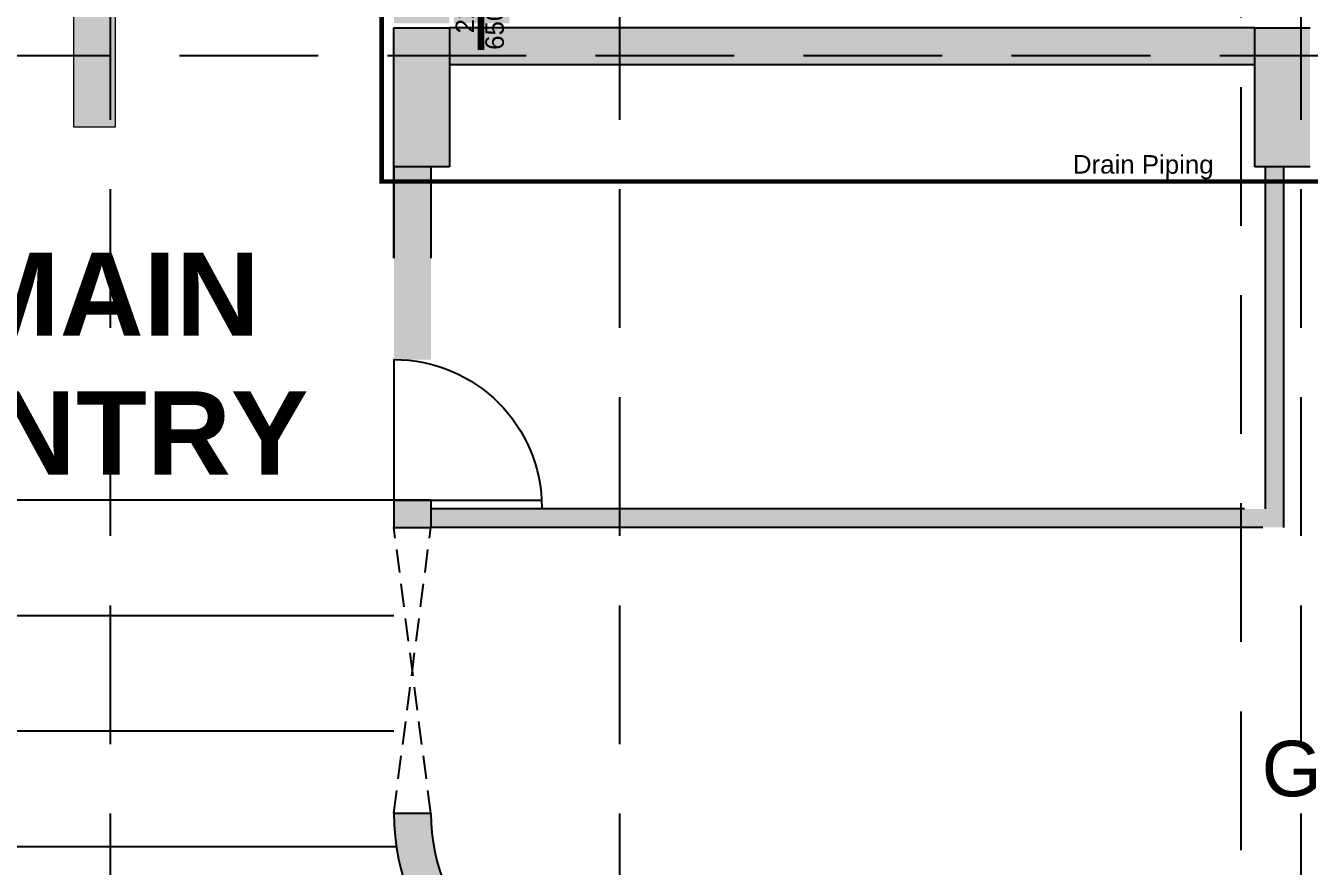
# Model space of a CAD drawing. Extents: x 11598203 to 11995143, y -3849975 to -3698974.
# Drawn here: x 11933928 to 11940870, y -3813728 to -3809184 of the extents above; entities that cross this region are included whole.
import ezdxf

# ---------------------------------------------------------------- set-up
doc = ezdxf.new("R2010")
doc.units = 0
doc.header["$MEASUREMENT"] = 0
doc.linetypes.add('HIDDEN', pattern=[0.375, 0.25, -0.125])
doc.layers.get('0').update_dxf_attribs({"linetype": 'CONTINUOUS'})
for name, color, linetype in [('GRID LINES', 9, 'CONTINUOUS'), ('HATCH', 7, 'CONTINUOUS'), ('SECTION', 8, 'CONTINUOUS')]:
    doc.layers.add(name, color=color, linetype=linetype)
doc.layers.add('HTL-AC UNIT', color=5, linetype='CONTINUOUS', lineweight=25)
doc.layers.add('MEP_HVAC_TEXT', color=7, linetype='CONTINUOUS', lineweight=0)
doc.styles.add('DT', font='romans.shx')
doc.styles.get("Standard").update_dxf_attribs({"font": 'arial.ttf'})
doc.dimstyles.get("Standard").update_dxf_attribs({"dimscale": 0.7, "dimtxt": 300, "dimasz": 150, "dimexe": 200, "dimexo": 200, "dimgap": 0.25, "dimtad": 3, "dimlfac": 0.001, "dimzin": 0, "dimdsep": 46, "dimtxsty": 'Standard', "dimblk": 'ARCHTICK', "dimcen": 0.09, "dimdle": 200, "dimclrd": 256, "dimclre": 256, "dimclrt": 6, "dimadec": 0, "dimazin": 0, "dimtfac": 1, "dimtofl": 0, "dimtmove": 0, "dimatfit": 3, "dimfxl": 1, "dimtolj": 1, "dimtzin": 0, "dimarcsym": 0})

# ---------------------------------------------------------------- blocks, each defined once
blk = doc.blocks.new('8TH FLOOR')
at = {"lineweight": 0, "ltscale": 500}
blk.add_hatch(color=8, dxfattribs=at).paths.add_polyline_path([(-42515.7479118146, 413.8588872677647), (-42188.7479118146, 284.8588872677647), (-42629.24791181274, 980.3852030560374), (-43069.74791181274, 284.8588872663677), (-42742.74791181274, 413.8588872654364), (-42742.74791181274, -559.1411127331667), (-42515.74791181274, -559.1411127331667)])
at = {"ltscale": 500}
for points in [[(-36354.99999994971, -24.99999999953434), (-40709.99999964423, -25), (-40709.99999964423, -225.0000000004657), (-36354.99999994971, -225.0000000004657)], [(-40809.99999994598, -775.0008696322329), (-41009.99999964423, -775.0008696322329), (-41009.99999964423, -1817.038134102244), (-40809.99999994412, -1817.038134101778)], [(-40808.67021326348, -2624.999999999069), (-40808.67021326348, -2724.999999999069), (-36198.99948896468, -2724.999999999069), (-36198.99948896468, -775.0008696322329), (-36298.99948896468, -775.0008696322329), (-36298.99948896468, -2624.999999999069)], [(-41009.99999964982, -2724.999999951571), (-40808.67021326348, -2724.999999951571), (-40808.67021326348, -2577.036402665079), (-41009.99999964982, -2577.036402665079)], [(-39509.99999964796, -5299.999999993015), (-39779.99999964423, -5299.999999993015, -0.4142135623776577), (-40809.99999964423, -4269.999999993946), (-41009.99999964423, -4269.999999993946, 0.4142135623730811), (-39779.99999964796, -5499.999999992084), (-39509.99999964796, -5499.999999993481)]]:
    blk.add_hatch(color=8, dxfattribs=at).paths.add_polyline_path(points)
at = {"layer": 'HATCH', "ltscale": 500}
h = blk.add_hatch(color=32, dxfattribs=at)
h.dxf.hatch_style = 1
h.paths.add_polyline_path([(-44309.99999993667, 10129.99999998417), (-44009.99999964237, 10129.99999998417), (-44009.99999964237, 9229.999999986961), (-44309.99999993667, 9229.999999986961)])
h.paths.add_polyline_path([(-6929.999999688938, 6229.99999998929), (-6629.999999688938, 6229.99999998929), (-6629.999999688938, 5251.73913045926), (-6929.999999688938, 5251.73913045926)])
h.paths.add_polyline_path([(-899.9999996982515, 6264.99999998929), (1.862645149230957e-09, 6264.99999998929), (1.862645149230957e-09, 5964.999999990221), (-899.9999996982515, 5964.999999990221)])
h.paths.add_polyline_path([(-31623.74347890913, -10479.99999998743), (-31023.74347890913, -10479.99999998743), (-31023.74347890913, -10779.9999999865), (-31623.74347890913, -10779.9999999865)])
h.paths.add_polyline_path([(-36804.99999965169, -13009.9999999837), (-36054.99999964982, -13009.9999999837), (-36054.99999964982, -13309.99999998324), (-36804.99999965169, -13309.99999998324)])
h.paths.add_polyline_path([(-26484.99999966472, 199.9999999990687), (-26184.99999996461, 199.9999999990687), (-26184.99999996461, -700.0008696326986), (-26484.99999966472, -700.0008696326986)])
h.paths.add_polyline_path([(-36354.99999994971, -17734.99913034542), (-36054.99999964982, -17734.99913034542), (-36054.99999964982, -18484.99999997485), (-36354.99999994971, -18484.99999997485)])
h.paths.add_polyline_path([(-4099.999999992549, 199.9999999995343), (-3499.999999992549, 200), (-3499.999999992549, -100), (-4099.999999992549, -100.0000000004657)])
h.paths.add_polyline_path([(-47739.99999963492, 18319.99999997579), (-46989.99999963678, 18319.99999997579), (-46989.99999963678, 18019.99999997439), (-47739.99999963492, 18019.99999997439)])
h.paths.add_polyline_path([(-47739.99999963492, 14789.99999997998), (-46839.99999963678, 14789.99999997998), (-46839.99999963678, 14489.99999997905), (-47739.99999963492, 14489.99999997905)])
h.paths.add_polyline_path([(-10758.26086936891, 299.9999999981374), (-9929.999999687076, 299.9999999981374), (-9929.999999687076, -9.313225746154785e-10), (-10758.26086936891, -9.313225746154785e-10)])
h.paths.add_polyline_path([(-36804.99999965169, -7679.999999991152), (-36054.99999964982, -7679.999999991152), (-36054.99999964982, -7979.999999990687), (-36804.99999965169, -7979.999999990687)])
h.paths.add_polyline_path([(-34514.99999965541, 900.0008696289733), (-34214.99999965355, 900.0008696289733), (-34214.99999965355, -9.313225746154785e-10), (-34514.99999965541, -9.313225746154785e-10)])
h.paths.add_polyline_path([(-40684.99999994412, 750.0008696299046), (-40384.99999964423, 750.0008696299046), (-40384.99999964423, -9.313225746154785e-10), (-40684.99999994412, -9.313225746154785e-10)])
h.paths.add_polyline_path([(-41009.99999964423, -25.00000000093132), (-40709.9999996461, -25.00000000093132), (-40709.9999996461, -775.0008696322329), (-41009.99999964423, -775.0008696322329)])
h.paths.add_polyline_path([(-47739.99999963492, 29189.99999996088), (-46989.99999963678, 29189.99999996088), (-46989.99999963678, 28889.99999995949), (-47739.99999963492, 28889.99999995949)])
h.paths.add_polyline_path([(-899.9999997001141, 29189.99999995902), (0, 29189.99999995902), (0, 28889.99999996042), (-899.9999997001141, 28889.99999996042)])
h.paths.add_polyline_path([(-47839.99999963678, 10129.99999998417), (-47539.99999993294, 10129.99999998417), (-47539.99999993294, 9229.99999998603), (-47839.99999963678, 9229.99999998603)])
h.paths.add_polyline_path([(-41009.99999964423, 750.0008696299046), (-40709.9999996461, 750.0008696299046), (-40709.9999996461, -9.313225746154785e-10), (-41009.99999964423, -9.313225746154785e-10)])
h.paths.add_polyline_path([(-999.9999999944121, 42919.99999993807), (-699.9999996963888, 42919.99999993807), (-699.9999996963888, 43898.26086947182), (-999.9999999944121, 43898.26086947182)])
h.paths.add_polyline_path([(-47739.99999963492, 21919.9999999702), (-46989.99999963678, 21919.9999999702), (-46989.99999963678, 21619.99999996973), (-47739.99999963492, 21619.99999996973)])
h.paths.add_polyline_path([(-19284.99999967404, 199.9999999990687), (-18984.9999996759, 199.9999999990687), (-18984.9999996759, -700.0008696326986), (-19284.99999967404, -700.0008696326986)])
h.paths.add_polyline_path([(-899.9999996982515, 49149.99999993155), (1.862645149230957e-09, 49149.99999993155), (1.862645149230957e-09, 48849.99999993294), (-899.9999996982515, 48849.99999993294)])
h.paths.add_polyline_path([(-899.9999997001141, 32789.9999999539), (0, 32789.9999999539), (0, 32489.9999999539), (-899.9999997001141, 32489.9999999539)])
h.paths.add_polyline_path([(-47739.99999963492, 25519.99999996601), (-46989.99999963678, 25519.99999996601), (-46989.99999963678, 25219.99999996461), (-47739.99999963492, 25219.99999996461)])
h.paths.add_polyline_path([(-15684.99999997579, 6229.999999991152), (-15384.99999967776, 6229.999999991152), (-15384.99999967776, 5329.999130359385), (-15684.99999997579, 5329.999130359385)])
h.paths.add_polyline_path([(-899.9999996982515, 25519.99999996414), (1.862645149230957e-09, 25519.99999996414), (1.862645149230957e-09, 25219.99999996461), (-899.9999996982515, 25219.99999996461)])
h.paths.add_polyline_path([(-39509.99999964796, -13009.9999999837), (-38759.99999964796, -13009.9999999837), (-38759.99999964796, -13309.99999998324), (-39509.99999964796, -13309.99999998324)])
h.paths.add_polyline_path([(-42694.99999964237, 39919.99999994319), (-42394.99999994226, 39919.99999994319), (-42394.99999994226, 39319.99913031235), (-42694.99999964237, 39319.99913031235)])
h.paths.add_polyline_path([(-47739.99999959394, 39919.99999994319), (-46839.99999963678, 39919.99999994319), (-46839.99999963678, 39619.99999994365), (-47739.99999959394, 39619.99999994365)])
h.paths.add_polyline_path([(-899.9999996963888, 39919.99999994319), (-99.99999999813735, 39919.99999994319), (-99.99999999813735, 39619.99999994319), (-899.9999996963888, 39619.99999994319)])
h.paths.add_polyline_path([(-4099.999999992549, 11189.99999998277), (-3401.09994309023, 11189.99999998277), (-3401.09994309023, 10889.99999998463), (-4099.999999992549, 10889.99999998463)])
h.paths.add_polyline_path([(-31623.74347890913, -7729.999999990687), (-31023.74347890913, -7729.999999990687), (-31023.74347890913, -8029.999999990221), (-31623.74347890913, -8029.999999990221)])
h.paths.add_polyline_path([(-44759.99999963865, -18184.99999997532), (-44009.99999964237, -18184.99999997532), (-44009.99999964237, -18484.99999997485), (-44759.99999963865, -18484.99999997485)])
h.paths.add_polyline_path([(-6929.999999690801, 299.9999999981374), (-6101.739130310714, 299.9999999981374), (-6101.739130310714, -9.313225746154785e-10), (-6929.999999690801, -9.313225746154785e-10)])
h.paths.add_polyline_path([(-899.9999996982515, 18319.99999997392), (1.862645149230957e-09, 18319.99999997392), (1.862645149230957e-09, 18019.99999997439), (-899.9999996982515, 18019.99999997439)])
h.paths.add_polyline_path([(-48040.00086926669, -18184.99999997532), (-47289.99999993481, -18184.99999997532), (-47289.99999993481, -18484.99999997485), (-48040.00086926669, -18484.99999997485)])
h.paths.add_polyline_path([(-42694.99999964237, 43520.00086956983), (-42394.99999994226, 43520.00086956983), (-42394.99999994226, 42919.99999993946), (-42694.99999964237, 42919.99999993946)])
h.paths.add_polyline_path([(-39509.99999964796, -10529.99999998696), (-38759.99999964796, -10529.99999998696), (-38759.99999964796, -10829.9999999865), (-39509.99999964796, -10829.9999999865)])
h.paths.add_polyline_path([(-42369.99999934621, 43520.00086956983), (-42069.99999964237, 43520.00086956983), (-42069.99999964237, 42919.99999993946), (-42369.99999934621, 42919.99999993946)])
h.paths.add_polyline_path([(-39509.99999964796, -7679.999999991152), (-38759.99999964796, -7679.999999991152), (-38759.99999964796, -7979.999999990687), (-39509.99999964796, -7979.999999990687)])
h.paths.add_polyline_path([(-46359.99999963865, 43820.00086941989), (-46059.99999993853, 43820.00086941989), (-46059.99999993853, 42919.99999993807), (-46359.99999963865, 42919.99999993807)])
h.paths.add_polyline_path([(-899.9999997038394, 299.9999999981374), (0, 299.9999999981374), (0, -4.656612873077393e-10), (-899.9999997038394, -4.656612873077393e-10)])
h.paths.add_polyline_path([(-28249.9999999553, 51450.00086941058), (-27950.00000025518, 51450.00086941058), (-27950.00000025518, 50549.99999992875), (-28249.9999999553, 50549.99999992875)])
h.paths.add_polyline_path([(-22219.99999996834, 51450.00086941198), (-21920.00000026822, 51450.00086941198), (-21920.00000026822, 50549.99999993015), (-22219.99999996834, 50549.99999993015)])
h.paths.add_polyline_path([(-44309.99999993667, 750.0008696299046), (-44009.99999964237, 750.0008696299046), (-44009.99999964237, -9.313225746154785e-10), (-44309.99999993667, -9.313225746154785e-10)])
h.paths.add_polyline_path([(-42369.99999934621, 39919.99999994319), (-42069.99999964237, 39919.99999994319), (-42069.99999964237, 39319.99913031235), (-42369.99999934621, 39319.99913031235)])
h.paths.add_polyline_path([(-31549.99999965541, 51450.00086941151), (-31249.9999999553, 51450.00086941151), (-31249.9999999553, 50549.99999992969), (-31549.99999965541, 50549.99999992969)])
h.paths.add_polyline_path([(-46359.99999963865, 49700.00086941384), (-46059.99999993481, 49700.00086941384), (-46059.99999993481, 48949.99999993155), (-46359.99999963865, 48949.99999993155)])
h.paths.add_polyline_path([(-42694.99999964237, 36319.99999994878), (-42394.99999994226, 36319.99999994878), (-42394.99999994226, 35719.99913031748), (-42694.99999964237, 35719.99913031748)])
h.paths.add_polyline_path([(-42369.99999934621, 35719.99913031748), (-42069.99999964237, 35719.99913031748), (-42069.99999964237, 36319.99999994785), (-42369.99999934621, 36319.99999994785)])
h.paths.add_polyline_path([(-44309.99999993667, 15239.99999997811), (-44009.99999964237, 15239.99999997811), (-44009.99999964237, 14489.99999997998), (-44309.99999993667, 14489.99999997998)])
h.paths.add_polyline_path([(-42694.99999964237, 49700.00086941384), (-42394.99999993853, 49700.00086941384), (-42394.99999993853, 48949.99999993155), (-42694.99999964237, 48949.99999993155)])
h.paths.add_polyline_path([(-44760.00086956844, -25.00000000093132), (-44009.99999964237, -25.00000000093132), (-44009.99999964237, -325.0000000004657), (-44760.00086956844, -325.0000000004657)])
h.paths.add_polyline_path([(-15684.99999997765, 199.9999999990687), (-15384.99999967963, 199.9999999990687), (-15384.99999967963, -700.0008696326986), (-15684.99999997765, -700.0008696326986)])
h.paths.add_polyline_path([(-39509.99999964796, -5199.999999994412), (-38759.99999964796, -5199.999999994412), (-38759.99999964796, -5499.999999993946), (-39509.99999964796, -5499.999999993946)])
h.paths.add_polyline_path([(-44309.99999993667, 6229.999999989755), (-44009.99999964237, 6229.999999989755), (-44009.99999964237, 5479.999130359851), (-44309.99999993667, 5479.999130359851)])
h.paths.add_polyline_path([(-36354.99999994971, -25.00000000093132), (-36054.99999964982, -25.00000000093132), (-36054.99999964982, -775.0008696322329), (-36354.99999994971, -775.0008696322329)])
h.paths.add_polyline_path([(-22884.99999967031, 199.9999999990687), (-22584.99999967031, 199.9999999990687), (-22584.99999967031, -700.0008696326986), (-22884.99999967031, -700.0008696326986)])
h.paths.add_polyline_path([(-899.9999997001141, 36319.99999994785), (1.862645149230957e-09, 36319.99999994785), (1.862645149230957e-09, 36019.99999994831), (-899.9999997001141, 36019.99999994831)])
h.paths.add_polyline_path([(-47739.99999963492, 32789.99999995483), (-46989.99999963678, 32789.99999995483), (-46989.99999963678, 32489.99999995437), (-47739.99999963492, 32489.99999995437)])
h.paths.add_polyline_path([(-6929.999999690801, -25.00000000093132), (-6329.999130060896, -25.00000000093132), (-6329.999130060896, -325.0000000004657), (-6929.999999690801, -325.0000000004657)])
h.paths.add_polyline_path([(-41009.99999964423, -17734.99913034542), (-40709.9999996461, -17734.99913034542), (-40709.9999996461, -18484.99999997485), (-41009.99999964423, -18484.99999997485)])
h.paths.add_polyline_path([(-36804.99999965169, -5199.999999994412), (-36054.99999964982, -5199.999999994412), (-36054.99999964982, -5499.999999993015), (-36804.99999965169, -5499.999999993015)])
h.paths.add_polyline_path([(-48015.00043445081, -25.00000000093132), (-47264.99956511892, -25.00000000093132), (-47264.99956511892, -325.0000000004657), (-48015.00043445081, -325.0000000004657)])
h.paths.add_polyline_path([(-10530.000869615, -25.00000000093132), (-9929.999999687076, -25.00000000093132), (-9929.999999687076, -325.0000000004657), (-10530.000869615, -325.0000000004657)])
h.paths.add_polyline_path([(-46839.99999963678, 36319.99999994878), (-47739.99999929406, 36319.99999994878), (-47739.99999929406, 36019.99999994971), (-46839.99999963678, 36019.99999994971)])
h.paths.add_polyline_path([(-34514.99999965541, 6229.999999991152), (-34214.99999965169, 6229.999999991152), (-34214.99999965169, 5329.999130359851), (-34514.99999965541, 5329.999130359851)])
h.paths.add_polyline_path([(-30084.999999661, 199.9999999990687), (-29784.99999965914, 199.9999999990687), (-29784.99999965914, -700.0008696326986), (-30084.999999661, -700.0008696326986)])
h.paths.add_polyline_path([(-36804.99999965169, -10529.99999998696), (-36054.99999964982, -10529.99999998696), (-36054.99999964982, -10829.9999999865), (-36804.99999965169, -10829.9999999865)])
h.paths.add_polyline_path([(-10229.99999998137, 6229.99999998929), (-9929.999999685213, 6229.99999998929), (-9929.999999685213, 5329.999130359385), (-10229.99999998137, 5329.999130359385)])
h.paths.add_polyline_path([(-899.9999997001141, 14789.99999997811), (0, 14789.99999997811), (0, 14489.99999997905), (-899.9999997001141, 14489.99999997905)])
h.paths.add_polyline_path([(-899.9999996982515, 9529.999999985565), (78.26086968556046, 9529.999999985565), (78.26086968556046, 9229.99999998603), (-899.9999996982515, 9229.99999998603)])
h.paths.add_polyline_path([(-39939.99999964423, 49850.00086956192), (-39639.99999964796, 49850.00086956192), (-39639.99999964796, 48949.99999993155), (-39939.99999964423, 48949.99999993155)])
edge = h.paths.add_edge_path()
edge.add_line((-19434.99999996834, 49850.00086941803), (-19434.99999996834, 48949.99999993201))
edge.add_line((-6929.999999690801, 9229.99999998603), (-5951.739130010828, 9229.99999998603))
edge.add_line((-41009.99999964423, 15239.99999997811), (-41009.99999964423, 14489.99999997905))
edge.add_line((-19134.99999967404, 42919.99999993946), (-19134.99999967217, 43820.00086941989))
edge.add_line((-40709.9999996461, 5479.999130359851), (-40709.9999996461, 6229.999999989755))
edge.add_line((-40684.99999994412, 6229.999999989755), (-40684.99999994412, 5479.999130359851))
h.paths.add_polyline_path([(-22219.99999967217, 9529.999999986496), (-21319.99913033843, 9529.999999986496), (-21319.99913033843, 9229.99999998603), (-22219.99999967217, 9229.99999998603)])
h.paths.add_polyline_path([(-37579.99999994598, 10129.99999998417), (-37279.99999964982, 10129.99999998417), (-37279.99999964982, 9230.000000179745), (-37579.99999994598, 9230.000000179745)])
h.paths.add_polyline_path([(-40684.99999994412, 9979.999999985565), (-40384.99999964423, 9979.999999985565), (-40384.99999964423, 9229.99999998603), (-40684.99999994412, 9229.99999998603)])
h.paths.add_polyline_path([(-40684.99999994412, 6229.999999989755), (-40384.99999964423, 6229.999999989755), (-40384.99999964423, 5479.999130359851), (-40684.99999994412, 5479.999130359851)])
h.paths.add_polyline_path([(-32228.26086933725, 9529.999999985565), (-31249.99999995343, 9529.999999985565), (-31249.99999995343, 9229.99999998603), (-32228.26086933725, 9229.99999998603)])
h.paths.add_polyline_path([(-30424.13043435104, 6229.999999990687), (-29445.86956496723, 6229.999999990687), (-29445.86956496723, 5929.999999990221), (-30424.13043435104, 5929.999999990221)])
h.paths.add_polyline_path([(-16860.00086900964, 9529.999999985565), (-15959.9999996759, 9529.999999985565), (-15959.9999996759, 9229.99999998603), (-16860.00086900964, 9229.99999998603)])
h.paths.add_polyline_path([(-28249.99999995902, 9529.999999986496), (-27271.73913027905, 9529.999999986496), (-27271.73913027905, 9229.99999998603), (-28249.99999995902, 9229.99999998603)])
h.paths.add_polyline_path([(-10830.00086931512, 9529.999999985565), (-9929.999999685213, 9529.999999985565), (-9929.999999685213, 9229.99999998603), (-10830.00086931512, 9229.99999998603)])
h.paths.add_polyline_path([(-41009.99999964423, 9979.999999985565), (-40709.9999996461, 9979.999999985565), (-40709.9999996461, 9229.99999998603), (-41009.99999964423, 9229.99999998603)])
h.paths.add_polyline_path([(-41009.99999964423, 6229.999999989755), (-40709.9999996461, 6229.999999989755), (-40709.9999996461, 5479.999130359851), (-41009.99999964423, 5479.999130359851)])
h.paths.add_polyline_path([(-16860.00086900964, 36319.99999994785), (-15959.9999996759, 36319.99999994785), (-15959.9999996759, 36019.99999994878), (-16860.00086900964, 36019.99999994878)], flags=16)
h.paths.add_polyline_path([(-22219.99999967217, 43520.00086956937), (-21919.99999967031, 43520.00086956937), (-21919.99999967031, 42919.9999999404), (-22219.99999967217, 42919.9999999404)], flags=16)
h.paths.add_polyline_path([(-22219.99999967217, 29189.99999995902), (-21319.99913033657, 29189.99999995902), (-21319.99913033657, 28889.99999995949), (-22219.99999967217, 28889.99999995949)], flags=16)
h.paths.add_polyline_path([(-25449.99999966286, 45379.9999999362), (-24849.99913003296, 45379.9999999362), (-24849.99913003296, 45079.99999993667), (-25449.99999966286, 45079.99999993667)], flags=16)
h.paths.add_polyline_path([(-25449.999999661, 43219.99999993946), (-24849.99913003296, 43219.99999993946), (-24849.99913003296, 42919.99999993993), (-25449.999999661, 42919.99999993993)], flags=16)
h.paths.add_polyline_path([(-16860.00086901151, 14789.99999997811), (-15959.9999996759, 14789.99999997811), (-15959.9999996759, 14489.99999997998), (-16860.00086901151, 14489.99999997998)], flags=16)
h.paths.add_polyline_path([(-41009.99999964423, 15239.99999997811), (-40709.9999996461, 15239.99999997811), (-40709.9999996461, 14489.99999997905), (-41009.99999964423, 14489.99999997905)], flags=16)
h.paths.add_polyline_path([(-31249.99999994598, 25219.99999994226), (-32150.00086928345, 25219.99999994226), (-32150.00086928345, 25519.99999996321), (-31249.99999994598, 25519.99999996321)], flags=16)
h.paths.add_polyline_path([(-38180.00086927973, 18319.99999997392), (-37279.99999965169, 18319.99999997392), (-37279.99999965169, 18019.99999997439), (-38180.00086927973, 18019.99999997439)], flags=16)
h.paths.add_polyline_path([(-31549.99999965355, 15089.99999997765), (-31249.99999995716, 15089.99999997765), (-31249.99999995716, 14189.99999997951), (-31549.99999965355, 14189.99999997951)], flags=16)
h.paths.add_polyline_path([(-38180.00086927973, 14789.99999997811), (-37279.99999965169, 14789.99999997811), (-37279.99999965169, 14489.99999997905), (-38180.00086927973, 14489.99999997905)], flags=16)
h.paths.add_polyline_path([(-22219.99999967217, 18319.99999997392), (-21319.99913033843, 18319.99999997392), (-21319.99913033843, 18019.99999997439), (-22219.99999967217, 18019.99999997439)], flags=16)
h.paths.add_polyline_path([(-40684.99999994412, 15239.99999997811), (-40384.99999964423, 15239.99999997811), (-40384.99999964423, 14489.99999997905), (-40684.99999994412, 14489.99999997905)], flags=16)
h.paths.add_polyline_path([(-38180.00086927973, 21919.99999996927), (-37279.99999965169, 21919.99999996927), (-37279.99999965169, 21619.99999996973), (-38180.00086927973, 21619.99999996973)], flags=16)
h.paths.add_polyline_path([(-16860.00086900778, 32789.9999999539), (-15959.9999996759, 32789.9999999539), (-15959.9999996759, 32489.99999995437), (-16860.00086900778, 32489.99999995437)], flags=16)
h.paths.add_polyline_path([(-16860.00086900964, 21919.99999996927), (-15959.9999996759, 21919.99999996927), (-15959.9999996759, 21619.99999996973), (-16860.00086900964, 21619.99999996973)], flags=16)
h.paths.add_polyline_path([(-16860.00086901151, 25519.99999996508), (-15959.99999967776, 25519.99999996508), (-15959.99999967776, 25219.99999996414), (-16860.00086901151, 25219.99999996414)], flags=16)
h.paths.add_polyline_path([(-13359.99999968149, 11189.99999998324), (-12759.99999968335, 11189.99999998324), (-12759.99999968335, 10889.99999998324), (-13359.99999968149, 10889.99999998324)], flags=16)
h.paths.add_polyline_path([(-6929.999999690801, 29189.99999995902), (-6029.999130355194, 29189.99999995902), (-6029.999130355194, 28889.99999995949), (-6929.999999690801, 28889.99999995949)], flags=16)
h.paths.add_polyline_path([(-10830.00086931698, 29189.99999995902), (-9929.999999685213, 29189.99999995902), (-9929.999999685213, 28889.99999995949), (-10830.00086931698, 28889.99999995949)], flags=16)
h.paths.add_polyline_path([(-28249.99999995716, 22219.99999996834), (-27949.999999661, 22219.99999996834), (-27949.999999661, 21319.99999997066), (-28249.99999995716, 21319.99999997066)], flags=16)
h.paths.add_polyline_path([(-22219.99999967031, 21919.99999996927), (-21319.99913033657, 21919.99999996927), (-21319.99913033657, 21619.99999996973), (-22219.99999967031, 21619.99999996973)], flags=16)
h.paths.add_polyline_path([(-6929.999999690801, 9529.999999985565), (-5951.739130010828, 9529.999999985565), (-5951.739130010828, 9229.99999998603), (-6929.999999690801, 9229.99999998603)], flags=16)
h.paths.add_polyline_path([(-31549.99999965541, 22219.99999996787), (-31249.9999999553, 22219.99999996787), (-31249.9999999553, 21319.99999997066), (-31549.99999965541, 21319.99999997066)], flags=16)
h.paths.add_polyline_path([(-10229.99999998324, 22219.99999996787), (-9929.999999685213, 22219.99999996787), (-9929.999999685213, 21319.9999999702), (-10229.99999998324, 21319.9999999702)], flags=16)
h.paths.add_polyline_path([(-28249.99999995902, 29189.99999995949), (-27349.99913002923, 29189.99999995949), (-27349.99913002923, 28889.99999995902), (-28249.99999995902, 28889.99999995902)], flags=16)
h.paths.add_polyline_path([(-15132.49999967963, 43219.999999939), (-14232.49999967963, 43219.999999939), (-14232.49999967963, 42919.99999993993), (-15132.49999967963, 42919.99999993993)], flags=16)
h.paths.add_polyline_path([(-10829.9999999851, 43219.999999939), (-9929.999999685213, 43219.999999939), (-9929.999999685213, 42919.99999993946), (-10829.9999999851, 42919.99999993946)], flags=16)
h.paths.add_polyline_path([(-6929.999999688938, 43219.999999939), (-6029.999999688938, 43219.999999939), (-6029.999999688938, 42919.99999993434), (-6929.999999688938, 42919.99999993434)], flags=16)
h.paths.add_polyline_path([(-22219.99999967031, 25519.99999996414), (-21319.99913033657, 25519.99999996414), (-21319.99913033657, 25219.99999996414), (-22219.99999967031, 25219.99999996414)], flags=16)
h.paths.add_polyline_path([(-28249.99999995902, 25519.99999996554), (-27349.99913003109, 25519.99999996554), (-27349.99913003109, 25219.99999996508), (-28249.99999995902, 25219.99999996508)], flags=16)
h.paths.add_polyline_path([(-34679.99999965355, 11189.99999998417), (-34079.99999995157, 11189.99999998417), (-34079.99999995157, 10889.99999998417), (-34679.99999965355, 10889.99999998417)], flags=16)
h.paths.add_polyline_path([(-22219.99999996834, 36319.99999994691), (-21319.99913033471, 36319.99999994691), (-21319.99913033471, 36019.99999994878), (-22219.99999996834, 36019.99999994878)], flags=16)
h.paths.add_polyline_path([(-38180.00086927973, 25519.99999996414), (-37279.99999965169, 25519.99999996414), (-37279.99999965169, 25219.99999996461), (-38180.00086927973, 25219.99999996461)], flags=16)
h.paths.add_polyline_path([(-6929.999999688938, 25519.99999996414), (-6029.999130355194, 25519.99999996414), (-6029.999130355194, 25219.99999996461), (-6929.999999688938, 25219.99999996461)], flags=16)
h.paths.add_polyline_path([(-10830.00086931512, 25519.99999996414), (-9929.999999687076, 25519.99999996414), (-9929.999999687076, 25219.99999996461), (-10830.00086931512, 25219.99999996461)], flags=16)
h.paths.add_polyline_path([(-6929.999999688938, 22219.9999999688), (-6629.999999690801, 22219.9999999688), (-6629.999999690801, 21319.9999999702), (-6929.999999688938, 21319.9999999702)], flags=16)
h.paths.add_polyline_path([(-28249.99999995902, 18619.99997908762), (-27949.99999966286, 18619.99997908762), (-27949.99999966286, 17719.99999997485), (-28249.99999995902, 17719.99999997485)], flags=16)
h.paths.add_polyline_path([(-6929.999999687076, 15089.99999997718), (-6629.999999688938, 15089.99999997718), (-6629.999999688938, 14189.99999997951), (-6929.999999687076, 14189.99999997951)], flags=16)
h.paths.add_polyline_path([(-22219.99999967031, 32789.99999995437), (-21319.99913033657, 32789.99999995437), (-21319.99913033657, 32489.99999995437), (-22219.99999967031, 32489.99999995437)], flags=16)
h.paths.add_polyline_path([(-10229.99999998324, 33089.99999995343), (-9929.999999685213, 33089.99999995343), (-9929.999999685213, 32189.9999999553), (-10229.99999998324, 32189.9999999553)], flags=16)
h.paths.add_polyline_path([(-6929.999999688938, 33089.99999995343), (-6629.999999688938, 33089.99999995343), (-6629.999999688938, 32189.9999999553), (-6929.999999688938, 32189.9999999553)], flags=16)
h.paths.add_polyline_path([(-32150.00086928532, 29189.99999995856), (-31249.9999999553, 29189.99999995856), (-31249.9999999553, 28889.99999995949), (-32150.00086928532, 28889.99999995949)], flags=16)
h.paths.add_polyline_path([(-16860.00086900964, 29189.99999995902), (-15959.9999996759, 29189.99999995902), (-15959.9999996759, 28888.46057634568), (-16860.00086900964, 28888.46057634568)], flags=16)
h.paths.add_polyline_path([(-38180.00086927973, 29189.99999995902), (-37279.99999965169, 29189.99999995902), (-37279.99999965169, 28889.99999995949), (-38180.00086927973, 28889.99999995949)], flags=16)
h.paths.add_polyline_path([(-23224.13043435849, 6229.999999991152), (-22245.86956527643, 6229.999999991152), (-22245.86956527643, 5929.999999989755), (-23224.13043435849, 5929.999999989755)], flags=16)
h.paths.add_polyline_path([(-31549.99999965727, 18619.99999997392), (-31249.99999995716, 18619.99999997392), (-31249.99999995716, 17719.99999997532), (-31549.99999965727, 17719.99999997532)], flags=16)
h.paths.add_polyline_path([(-35694.99999965169, 48949.99999993155), (-35394.99999994785, 48949.99999993155), (-35394.99999994785, 49750.00086956238), (-35694.99999965169, 49750.00086956238)], flags=16)
h.paths.add_polyline_path([(-6929.999999688938, 36619.99999994924), (-6629.999999688938, 36619.99999994924), (-6629.999999688938, 35719.99999994924), (-6929.999999688938, 35719.99999994924)], flags=16)
h.paths.add_polyline_path([(-31549.99999965727, 45980.00086941849), (-31249.99999995716, 45980.00086941849), (-31249.99999995716, 45079.99999993667), (-31549.99999965727, 45079.99999993667)], flags=16)
h.paths.add_polyline_path([(-16860.00086901151, 39919.99999994365), (-15959.9999996759, 39919.99999994365), (-15959.9999996759, 39619.99999994365), (-16860.00086901151, 39619.99999994365)], flags=16)
h.paths.add_polyline_path([(-22219.99999967031, 45980.00086941803), (-21919.9999999702, 45980.00086941803), (-21919.9999999702, 45079.9999999362), (-22219.99999967031, 45079.9999999362)], flags=16)
h.paths.add_polyline_path([(-35694.99999965169, 43820.00086942129), (-35394.99999995157, 43820.00086942129), (-35394.99999995157, 42919.99999993946), (-35694.99999965169, 42919.99999993946)], flags=16)
h.paths.add_polyline_path([(-19434.99999967217, 43820.00086941989), (-19134.99999997206, 43820.00086941989), (-19135.00000026636, 42919.99999991478), (-19434.99999996647, 42919.99999991478)], flags=16)
h.paths.add_polyline_path([(-38180.00086927973, 39919.99999994319), (-37279.99999965169, 39919.99999994319), (-37279.99999965169, 39619.99999994319), (-38180.00086927973, 39619.99999994319)], flags=16)
h.paths.add_polyline_path([(-28249.99999995716, 39919.99999994319), (-27271.73913027905, 39919.99999994319), (-27271.73913027905, 39619.99999994365), (-28249.99999995716, 39619.99999994365)], flags=16)
h.paths.add_polyline_path([(-39939.99999964423, 43820.00086942082), (-39639.99999994412, 43820.00086942082), (-39639.99999994412, 42919.999999939), (-39939.99999964423, 42919.999999939)], flags=16)
h.paths.add_polyline_path([(-10229.9999999851, 49850.00086941384), (-9930.000000284985, 49850.00086941384), (-9930.000000284985, 48949.99999993201), (-10229.9999999851, 48949.99999993201)], flags=16)
h.paths.add_polyline_path([(-31549.99999965541, 43820.00086942129), (-31249.9999999553, 43820.00086942129), (-31249.9999999553, 42919.99999993946), (-31549.99999965541, 42919.99999993946)], flags=16)
h.paths.add_polyline_path([(-14832.49999997765, 49850.00086941384), (-14532.50000027753, 49850.00086941384), (-14532.50000027753, 48949.99999993201), (-14832.49999997765, 48949.99999993201)], flags=16)
h.paths.add_polyline_path([(-6929.999999688938, 39919.99999994319), (-6029.999130355194, 39919.99999994319), (-6029.999130355194, 39619.99999994365), (-6929.999999688938, 39619.99999994365)], flags=16)
h.paths.add_polyline_path([(-31549.99999965541, 33089.99999995343), (-31249.99999995716, 33089.99999995343), (-31249.99999995716, 32189.99999995483), (-31549.99999965541, 32189.99999995483)], flags=16)
h.paths.add_polyline_path([(-38180.00086927973, 36319.99999994971), (-37279.99999965169, 36319.99999994971), (-37279.99999965169, 36019.99999994878), (-38180.00086927973, 36019.99999994878)], flags=16)
h.paths.add_polyline_path([(-19434.99999996834, 49850.00086941803), (-19135.00000026822, 49850.00086941803), (-19135.00000026822, 48949.9999999362), (-19434.99999996834, 48949.9999999362)], flags=16)
h.paths.add_polyline_path([(-10830.00086932816, 39919.99999994319), (-9929.99999966845, 39919.99999994319), (-9929.999999657273, 39619.99999994319), (-10830.00086931698, 39619.99999994319)], flags=16)
h.paths.add_polyline_path([(-6929.999999687076, 49850.00086941384), (-6629.999999986961, 49850.00086941384), (-6629.999999986961, 48949.99999993201), (-6929.999999687076, 48949.99999993201)], flags=16)
h.paths.add_polyline_path([(-19624.1304346621, 6229.999999989755), (-18645.86956498213, 6229.999999989755), (-18645.86956498213, 5929.999999990687), (-19624.1304346621, 5929.999999990687)], flags=16)
h.paths.add_polyline_path([(-22219.99999967031, 39919.99999994319), (-21319.99913033657, 39919.99999994319), (-21319.99913033657, 39619.99999994365), (-22219.99999967031, 39619.99999994365)], flags=16)
h.paths.add_polyline_path([(-22219.99999996834, 14789.99999997905), (-21319.99913033843, 14789.99999997905), (-21319.99913033843, 14489.99999997905), (-22219.99999996834, 14489.99999997905)], flags=16)
h.paths.add_polyline_path([(-28249.99999995716, 36619.99999994924), (-27949.99999965914, 36619.99999994924), (-27949.99999965914, 35719.99999994924), (-28249.99999995716, 35719.99999994924)], flags=16)
h.paths.add_polyline_path([(-16860.00086900964, 18319.99999997392), (-15959.9999996759, 18319.99999997392), (-15959.9999996759, 18019.99999997439), (-16860.00086900964, 18019.99999997439)], flags=16)
h.paths.add_polyline_path([(-31549.99999965541, 35719.99999994924), (-31249.99999996088, 35719.99999994924), (-31249.99999996088, 36617.57461917354), (-31549.99999965541, 36617.57461917354)], flags=16)
h.paths.add_polyline_path([(-10229.9999999851, 18619.99999997346), (-9929.999999687076, 18619.99999997346), (-9929.999999687076, 17719.99999997579), (-10229.9999999851, 17719.99999997579)], flags=16)
h.paths.add_polyline_path([(-28249.99999995716, 15089.99999997765), (-27949.999999661, 15089.99999997765), (-27949.999999661, 14189.99999997951), (-28249.99999995716, 14189.99999997951)], flags=16)
h.paths.add_polyline_path([(-6929.999999690801, 18619.99999997346), (-6629.999999690801, 18619.99999997346), (-6629.999999690801, 17719.99999997485), (-6929.999999690801, 17719.99999997485)], flags=16)
h.paths.add_polyline_path([(-32228.26086933538, 39919.99999994319), (-31249.9999999553, 39919.99999994319), (-31249.9999999553, 39619.99999994319), (-32228.26086933538, 39619.99999994319)], flags=16)
h.paths.add_polyline_path([(-10229.99999998324, 15089.99999997811), (-9929.999999687076, 15089.99999997811), (-9929.999999687076, 14189.99999997951), (-10229.99999998324, 14189.99999997951)], flags=16)
h.paths.add_polyline_path([(-28249.99999995716, 33089.99999995343), (-27949.999999661, 33089.99999995343), (-27949.999999661, 32189.99999995483), (-28249.99999995716, 32189.99999995483)], flags=16)
h.paths.add_polyline_path([(-38180.00086927973, 32789.9999999539), (-37279.99999994785, 32789.9999999539), (-37279.99999994785, 32489.99999995437), (-38180.00086927973, 32489.99999995437)], flags=16)
h.paths.add_polyline_path([(-10229.99999998324, 36619.99999994924), (-9929.999999685213, 36619.99999994924), (-9929.999999685213, 35719.99999994971), (-10229.99999998324, 35719.99999994971)], flags=16)
h = blk.add_hatch(color=32, dxfattribs=at)
h.dxf.hatch_style = 1
edge = h.paths.add_edge_path()
edge.add_line((-47491.51982152462, -2982.403377800714), (-47459.2157641463, -2958.144263998605))
edge.add_line((-47426.48197030276, -2922.975628892891), (-47401.04308518767, -2882.120147405192))
edge.add_line((-47459.2157641463, -2958.144263998605), (-47426.48197030276, -2922.975628892891))
edge.add_line((-47401.04308518767, -2882.120147405192), (-47388.23846958764, -2851.294131210074))
edge.add_line((-45016.89860525727, -5512.808544991072), (-44992.02169997804, -5431.729527206626))
edge.add_line((-45062.57311928459, -5223.8758899807), (-45102.42215803824, -5191.260119998362))
edge.add_line((-45346.20433283783, -5173.680227084085), (-45396.64137030952, -5205.157804886345))
edge.add_arc((-45239.99999963865, -10394.99999998696), 249.9999999990632, -149.35477564383189, 12.900086912163601, ccw=False)
edge.add_line((-45396.64137030952, -5205.157804886345), (-45439.03012767807, -5248.715472917538))
edge.add_line((-45439.03012767807, -5248.715472917538), (-45469.12627235614, -5299.994244405068))
edge.add_line((-47542.2536834199, -3006.928721395321), (-47491.51982152462, -2982.403377800714))
edge = h.paths.add_edge_path()
edge.add_arc((-32851.14320452511, -1307.849094718695), 249.9999999996556, 0, 360)
edge = h.paths.add_edge_path()
edge.add_arc((-29448.25735445507, -4650.916469539516), 249.9999999996556, 0, 360)
edge = h.paths.add_edge_path()
edge.add_arc((-28312.07825179771, -10679.99999998556), 249.9999999996556, 0, 360)
edge = h.paths.add_edge_path()
edge.add_arc((-32794.99999965727, -3600.883311029524), 249.9999999996556, 0, 360)
edge = h.paths.add_edge_path()
edge.add_arc((-47624.99999993294, -15738.98025913024), 249.9999999996556, 0, 360)
edge = h.paths.add_edge_path()
edge.add_arc((-32794.99999965727, -14909.11668894812), 249.9999999996556, 0, 360)
edge = h.paths.add_edge_path()
edge.add_arc((-47624.99999993294, -2771.019740846939), 249.9999999996556, 0, 360)
edge = h.paths.add_edge_path()
edge.add_arc((-47639.99999963492, -5399.999999993015), 249.9999999996556, 0, 360)
edge = h.paths.add_edge_path()
edge.add_arc((-45239.99999963865, -13109.99999998277), 249.9999999996556, 0, 360)
edge = h.paths.add_edge_path()
edge.add_arc((-32851.14320452511, -17202.15090510994), 249.9999999996556, 0, 360)
edge = h.paths.add_edge_path()
edge.add_arc((-33733.0452262871, -7829.999999990221), 249.9999999996556, 0, 360)
edge = h.paths.add_edge_path()
edge.add_arc((-48844.99999963306, -9254.999999987893), 249.9999999996556, 0, 360)
edge = h.paths.add_edge_path()
edge.add_arc((-29448.25735445507, -13859.08353043813), 249.9999999996556, 0, 360)
edge = h.paths.add_edge_path()
edge.add_arc((-33733.0452262871, -10679.99999998556), 249.9999999996556, 0, 360)
edge = h.paths.add_edge_path()
edge.add_arc((-47639.99999963492, -13109.99999998277), 249.9999999996556, 0, 360)
edge = h.paths.add_edge_path()
edge.add_arc((-28312.07825179771, -7829.999999990221), 249.9999999996556, 0, 360)
h.paths.add_polyline_path([(-12189.99999968149, 3399.999999993946), (-11889.99999968149, 3399.999999993946), (-11889.99999968149, 2799.999999994878), (-12189.99999968149, 2799.999999994878)])
edge = h.paths.add_edge_path(flags=16)
edge.add_arc((-45239.99999963865, -5399.999999993015), 249.9999999996556, 0, 360)
edge = h.paths.add_edge_path(flags=16)
edge.add_arc((-45239.99999963865, -10394.99999998603), 249.9999999996556, 0, 360)
edge = h.paths.add_edge_path(flags=16)
edge.add_arc((-45239.99999963865, -8114.999999989755), 249.9999999996556, 0, 360)
at = {"color": 8, "lineweight": 25}
for p, q in [((-41009.99999964423, -775.0008696322329), (-41009.99999964423, -25.00000000093132)), ((-41009.99999964423, -25.00000000093132), (-40709.9999996461, -25.00000000093132)), ((-36354.99999994971, -25), (-40709.9999996461, -25)), ((-40709.9999996461, -25.00000000093132), (-40709.9999996461, -775.0008696322329)), ((-36354.99999994971, -775.0008696322329), (-36354.99999994971, -25.00000000093132)), ((-36354.99999994971, -25.00000000093132), (-36054.99999964982, -25.00000000093132)), ((-36354.99999994971, -225), (-40709.9999996461, -225)), ((-41009.99999964423, -775.0008696313016), (-41009.99999964423, -1269.999999999069)), ((-41009.99999964423, -1269.999999999069), (-41009.99999964423, -775.0008696313016)), ((-40709.9999996461, -775.0008696322329), (-41009.99999964423, -775.0008696322329)), ((-40809.99999994412, -775.0008696313016), (-40809.99999994412, -1269.999999999069)), ((-36054.99999964982, -775.0008696322329), (-36354.99999994971, -775.0008696322329)), ((-41010.00000001676, -1817.036402354017), (-41010.00000001676, -2724.999999999069)), ((-41010.00000001676, -2577.036402665079), (-47468.63519734889, -2577.036402665079)), ((-41010.00000001676, -2577.036402665079), (-40211.00062580034, -2577.036402665079)), ((-41009.99999964423, -2724.999999999069), (-40809.99999994412, -2724.999999999069)), ((-41010.00000001676, -3202.036402665079), (-47739.99999963492, -3202.036402665079)), ((-41010.00000001676, -3827.036402665079), (-47739.99999963492, -3827.036402665079)), ((-41009.99999964423, -4269.999999993946), (-40809.99999994412, -4269.999999993946)), ((-40996.45499213971, -4452.036402665079), (-47739.99999963492, -4452.036402665079))]:
    blk.add_line(p, q, dxfattribs=at)
at = {"color": 8, "lineweight": 0, "ltscale": 500}
blk.add_lwpolyline([(-42515.7479118146, 413.8588872677647), (-42188.7479118146, 284.8588872677647), (-42629.24791181274, 980.3852030560374), (-43069.74791181274, 284.8588872663677), (-42742.74791181274, 413.8588872654364), (-42742.74791181274, -559.1411127331667), (-42515.74791181274, -559.1411127331667)], close=True, dxfattribs=at)
at = {"color": 8, "lineweight": -3}
for radius in [1229.999999998306, 1029.999999998581]:
    blk.add_arc((-39779.9999996461, -4269.999999993946), radius, 180, 270, dxfattribs=at)
at = {"color": 8, "extrusion": (0, 0, -1)}
blk.add_ellipse((-41010.00000001676, -2617.036402650177), major_axis=(-799.998268845078, 1.66428464824986), ratio=0.9999999996286317, start_param=1.568715969483255, end_param=3.139512296268646, dxfattribs=at)
at = {"layer": 'GRID LINES', "color": 138, "linetype": 'HIDDEN', "ltscale": 3000}
for p, q in [((-42544.99999979325, 55353.8588872659), (-42544.99999979325, -16425.10462607117)), ((-39789.9999996461, 55353.8588872659), (-39789.9999996461, -16425.10462607117)), ((-36104.9999998007, 55353.8588872659), (-36104.9999998007, -16425.10462607117)), ((3580.752088187262, -174.9999999995343), (-56072.54704729095, -174.9999999995343))]:
    blk.add_line(p, q, dxfattribs=at)
at = {"layer": 'GRID LINES', "color": 8, "linetype": 'HIDDEN', "ltscale": 3000}
blk.add_line((-36429.9999998007, 53655.8588872659), (-36429.9999998007, -15068.10462607117), dxfattribs=at)
at = {"layer": 'SECTION', "color": 8, "ltscale": 500}
for p, q in [((-36298.99948896468, -771.0719849653542), (-36298.99948896468, -2624.999999999069)), ((-36198.99948896468, -775.0008696322329), (-36198.99948896468, -2724.999999999069)), ((-36409.99999994412, -2624.999999999069), (-40809.99999994412, -2624.999999999069)), ((-36309.99999994412, -2724.999999999069), (-40809.99999994412, -2724.999999999069))]:
    blk.add_line(p, q, dxfattribs=at)
at = {"layer": 'SECTION', "color": 8, "linetype": 'HIDDEN', "ltscale": 500}
for p, q in [((-40809.99999964423, -4269.999999993946), (-41009.99999964423, -2724.999999999069)), ((-41009.99999964423, -4269.999999993946), (-40809.99999994412, -2724.999999999069))]:
    blk.add_line(p, q, dxfattribs=at)
at = {"layer": 'SECTION', "color": 8, "ltscale": 500}
blk.add_lwpolyline([(-41009.99999964982, -2724.999999951571), (-40808.67021326348, -2724.999999951571), (-40808.67021326348, -2577.036402665079), (-41009.99999964982, -2577.036402665079)], close=True, dxfattribs=at)
at = {"color": 8, "lineweight": 20}
blk.add_text('GENTS TOILET ', height=300, dxfattribs=at).set_placement((-36317.42682952061, -4178.177742091939))
at = {"color": 8, "lineweight": -3, "ltscale": 500, "insert": (-42537.24791181646, -1839.141112734098), "char_height": 450, "width": 999.9412275869399, "attachment_point": 5}
blk.add_mtext('{\\fArial|b1|i0|c0|p34;MAIN ENTRY}', dxfattribs=at)

msp = doc.modelspace()

# ---------------------------------------------------------------- linework, layer by layer
at = {"layer": 'HTL-AC UNIT', "color": 4, "ltscale": 500, "const_width": 25}
msp.add_lwpolyline([(11934354, -3806600.260421213), (11934354, -3806655), (11935853, -3806655), (11935853, -3810026), (11940934, -3810026)], dxfattribs=at)

# ---------------------------------------------------------------- block references
at = {"layer": 'SECTION', "color": 0, "ltscale": 500}
msp.add_blockref('8TH FLOOR', (11976929.17506828, -3809171.260421205), dxfattribs=at)

# ---------------------------------------------------------------- texts
at = {"layer": 'HTL-AC UNIT', "color": 4, "ltscale": 500, "insert": (11938855.24427916, -3809881.575791899), "char_height": 100, "width": 2233.01816983521, "attachment_point": 1, "rotation": 359.895028704126, "line_spacing_factor": 0.9638554216867468}
msp.add_mtext('\\pxqc;Drain Piping', dxfattribs=at)
at = {"layer": 'MEP_HVAC_TEXT', "insert": (11936250.64773455, -3807802.27098664), "char_height": 100, "width": 2233.01816983521, "attachment_point": 3, "rotation": 90.10497129587398, "line_spacing_factor": 0.9638554216867468}
msp.add_mtext('\\pxqc;2200CFM\\P650X300MM', dxfattribs=at)

# ---------------------------------------------------------------- leaders
at = {"layer": 'MEP_HVAC_TEXT'}
msp.add_leader([(11936084.17506834, -3808288.259315971), (11936389.32913734, -3808288.259315971), (11936389.32913734, -3809315.081301186)], dimstyle='Standard', override={"dimscale": 1, "dimtxt": 200, "dimasz": 150, "dimexe": 80, "dimexo": 0, "dimgap": 70, "dimtad": 0, "dimdec": 0, "dimlfac": 1, "dimzin": 12, "dimtxsty": 'DT', "dimcen": 2, "dimdle": 80, "dimclrd": 256, "dimtdec": 0, "dimtix": 1, "dimtofl": 1, "dimtmove": 2, "dimlwd": 65535, "dimlwe": 65535}, dxfattribs=at)

doc.saveas('drawing.dxf')
